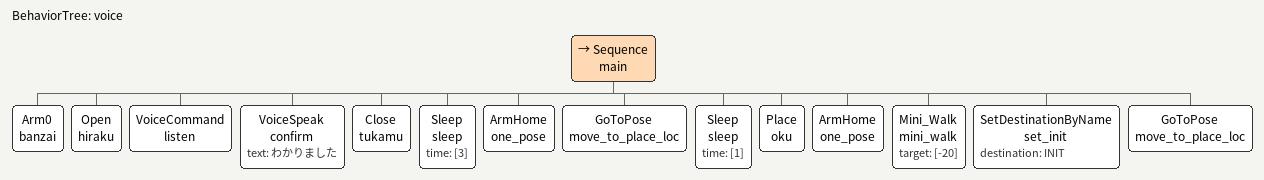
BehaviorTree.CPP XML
<root>
    <BehaviorTree ID="voice">
    <Sequence name="main">

        <Arm0 name="banzai"/>
        <Open name="hiraku"/>
        <VoiceCommand name="listen"/>
        <VoiceSpeak name="confirm" text="わかりました"/>

        <Close name="tukamu"/>
        <Sleep name="sleep" time="[3]"/>

        <ArmHome name="one_pose"/>

<!-- start -->

<!-- From Voice -->

        <GoToPose name="move_to_place_loc"/>

        <Sleep name="sleep" time="[1]"/>
        <Place name="oku"/>
        <ArmHome name="one_pose"/>

        <Mini_Walk name="mini_walk" target="[-20]"/>

        <SetDestinationByName name="set_init" destination="INIT"/>
        <GoToPose name="move_to_place_loc"/>

<!-- 3rd Waypoint -->

<!-- Reset -->

    </Sequence>
    </BehaviorTree>
</root>
